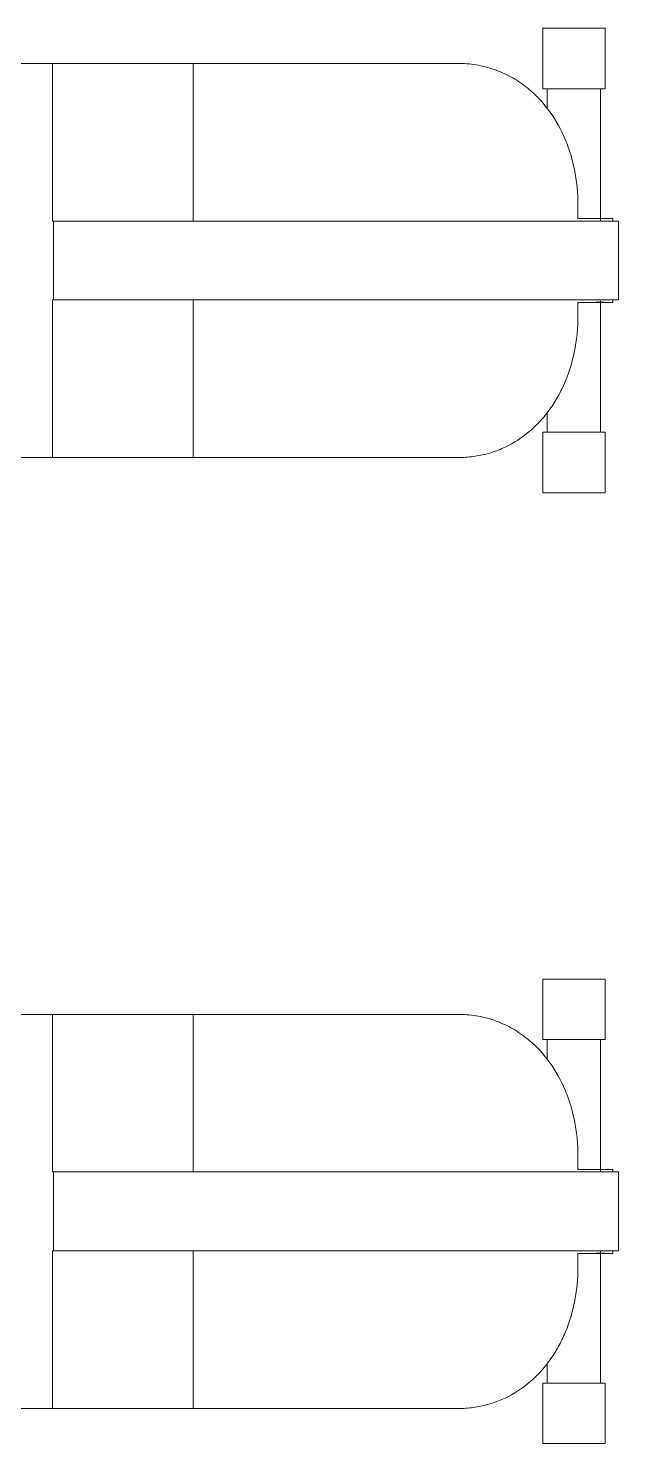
# Model space of a CAD drawing. Header units: metres. Extents: x -144 to 1000, y -717 to 29.
# Drawn here: x 830.502 to 831.309, y -567.149 to -565.214 of the extents above; entities that cross this region are included whole.
import ezdxf

# ---------------------------------------------------------------- set-up
doc = ezdxf.new("R2010")
doc.units = ezdxf.units.M
doc.layers.get('0').update_dxf_attribs({"color": 1})
doc.layers.add('Q-SPCQ', color=91, linetype='Continuous', lineweight=9)

# ---------------------------------------------------------------- blocks, each defined once
blk = doc.blocks.new('H')
at = {"layer": 'Q-SPCQ'}
for p, q in [((835.3592, -506.3704), (835.3592, -506.4531)), ((835.3592, -506.3704), (835.3601, -506.3704)), ((835.3601, -506.3704), (835.3626, -506.3704)), ((835.3626, -506.3704), (835.3666, -506.3704)), ((835.3666, -506.3704), (835.3719, -506.3704)), ((835.3719, -506.3704), (835.3784, -506.3704)), ((835.3784, -506.3704), (835.3858, -506.3704)), ((835.3858, -506.3704), (835.3938, -506.3704)), ((835.3938, -506.3704), (835.4021, -506.3704)), ((835.4021, -506.3704), (835.4104, -506.3704)), ((835.4104, -506.3704), (835.4184, -506.3704)), ((835.4184, -506.3704), (835.4258, -506.3704)), ((835.4258, -506.3704), (835.4322, -506.3704)), ((835.4322, -506.3704), (835.4374, -506.3704)), ((835.4374, -506.3704), (835.4413, -506.3704)), ((835.4413, -506.3704), (835.4437, -506.3704)), ((835.4437, -506.3704), (835.4445, -506.3704)), ((835.4445, -506.4531), (835.4445, -506.3704)), ((834.5861, -506.4186), (834.6889, -506.4186)), ((834.8815, -506.4186), (834.6889, -506.4186)), ((834.6889, -506.634), (834.6889, -506.4186)), ((835.2488, -506.4186), (834.8815, -506.4186)), ((834.8815, -506.4186), (834.8815, -506.634)), ((835.3601, -506.4531), (835.3592, -506.4531)), ((835.3626, -506.4531), (835.3601, -506.4531)), ((835.3666, -506.4531), (835.3626, -506.4531)), ((835.3653, -506.4531), (835.3653, -506.4802)), ((835.3719, -506.4531), (835.3666, -506.4531)), ((835.3784, -506.4531), (835.3719, -506.4531)), ((835.3858, -506.4531), (835.3784, -506.4531)), ((835.3938, -506.4531), (835.3858, -506.4531)), ((835.4021, -506.4531), (835.3938, -506.4531)), ((835.4104, -506.4531), (835.4021, -506.4531)), ((835.4184, -506.4531), (835.4104, -506.4531)), ((835.4258, -506.4531), (835.4184, -506.4531)), ((835.4322, -506.4531), (835.4258, -506.4531)), ((835.4374, -506.4531), (835.4322, -506.4531)), ((835.4413, -506.4531), (835.4374, -506.4531)), ((835.4382, -506.633), (835.4382, -506.4531)), ((835.4437, -506.4531), (835.4413, -506.4531)), ((835.4445, -506.4531), (835.4437, -506.4531)), ((835.4074, -506.6304), (835.4074, -506.6138)), ((834.6901, -506.634), (834.6889, -506.634)), ((834.6901, -506.634), (834.8901, -506.634)), ((834.6901, -506.7419), (834.6901, -506.634)), ((834.8901, -506.634), (835.463, -506.634)), ((835.4074, -506.6304), (835.4549, -506.6304)), ((835.4322, -506.6304), (835.4374, -506.6304)), ((835.4322, -506.6304), (835.4436, -506.6304)), ((835.4374, -506.6304), (835.4413, -506.6304)), ((835.4413, -506.6304), (835.4436, -506.6304)), ((835.4549, -506.6304), (835.4549, -506.634)), ((835.463, -506.7419), (835.463, -506.634)), ((834.6889, -506.9573), (834.6889, -506.7419)), ((834.6889, -506.7419), (834.6901, -506.7419)), ((834.8901, -506.7419), (834.6901, -506.7419)), ((834.8815, -506.9573), (834.8815, -506.7419)), ((835.463, -506.7419), (834.8901, -506.7419)), ((835.4074, -506.7455), (835.4549, -506.7455)), ((835.4074, -506.7455), (835.4074, -506.762)), ((835.4374, -506.7449), (835.4322, -506.7449)), ((835.4436, -506.7455), (835.4322, -506.7455)), ((835.4413, -506.7449), (835.4374, -506.7449)), ((835.4382, -506.9227), (835.4382, -506.7429)), ((835.4435, -506.7449), (835.4413, -506.7449)), ((835.4549, -506.7419), (835.4549, -506.7455)), ((835.3653, -506.8957), (835.3653, -506.9227)), ((835.3592, -506.9227), (835.3592, -507.0054)), ((835.3592, -506.9227), (835.3601, -506.9227)), ((835.3601, -506.9227), (835.3626, -506.9227)), ((835.3626, -506.9227), (835.3666, -506.9227)), ((835.3666, -506.9227), (835.3719, -506.9227)), ((835.3719, -506.9227), (835.3784, -506.9227)), ((835.3784, -506.9227), (835.3858, -506.9227)), ((835.3858, -506.9227), (835.3938, -506.9227)), ((835.3938, -506.9227), (835.4021, -506.9227)), ((835.4021, -506.9227), (835.4104, -506.9227)), ((835.4104, -506.9227), (835.4184, -506.9227)), ((835.4184, -506.9227), (835.4258, -506.9227)), ((835.4258, -506.9227), (835.4322, -506.9227)), ((835.4322, -506.9227), (835.4374, -506.9227)), ((835.4374, -506.9227), (835.4413, -506.9227)), ((835.4413, -506.9227), (835.4437, -506.9227)), ((835.4437, -506.9227), (835.4445, -506.9227)), ((835.4445, -507.0054), (835.4445, -506.9227)), ((834.6889, -506.9573), (834.5861, -506.9573)), ((834.6889, -506.9573), (834.8815, -506.9573)), ((834.8815, -506.9573), (835.2488, -506.9573)), ((835.3601, -507.0054), (835.3592, -507.0054)), ((835.3626, -507.0054), (835.3601, -507.0054)), ((835.3666, -507.0054), (835.3626, -507.0054)), ((835.3719, -507.0054), (835.3666, -507.0054)), ((835.3784, -507.0054), (835.3719, -507.0054)), ((835.3858, -507.0054), (835.3784, -507.0054)), ((835.3938, -507.0054), (835.3858, -507.0054)), ((835.4021, -507.0054), (835.3938, -507.0054)), ((835.4104, -507.0054), (835.4021, -507.0054)), ((835.4184, -507.0054), (835.4104, -507.0054)), ((835.4258, -507.0054), (835.4184, -507.0054)), ((835.4322, -507.0054), (835.4258, -507.0054)), ((835.4374, -507.0054), (835.4322, -507.0054)), ((835.4413, -507.0054), (835.4374, -507.0054)), ((835.4437, -507.0054), (835.4413, -507.0054)), ((835.4445, -507.0054), (835.4437, -507.0054)), ((835.3592, -507.6704), (835.3592, -507.7531)), ((835.3592, -507.6704), (835.3601, -507.6704)), ((835.3601, -507.6704), (835.3626, -507.6704)), ((835.3626, -507.6704), (835.3666, -507.6704)), ((835.3666, -507.6704), (835.3719, -507.6704)), ((835.3719, -507.6704), (835.3784, -507.6704)), ((835.3784, -507.6704), (835.3858, -507.6704)), ((835.3858, -507.6704), (835.3938, -507.6704)), ((835.3938, -507.6704), (835.4021, -507.6704)), ((835.4021, -507.6704), (835.4104, -507.6704)), ((835.4104, -507.6704), (835.4184, -507.6704)), ((835.4184, -507.6704), (835.4258, -507.6704)), ((835.4258, -507.6704), (835.4322, -507.6704)), ((835.4322, -507.6704), (835.4374, -507.6704)), ((835.4374, -507.6704), (835.4413, -507.6704)), ((835.4413, -507.6704), (835.4437, -507.6704)), ((835.4437, -507.6704), (835.4445, -507.6704)), ((835.4445, -507.7531), (835.4445, -507.6704)), ((834.5861, -507.7186), (834.6889, -507.7186)), ((834.8815, -507.7186), (834.6889, -507.7186)), ((834.6889, -507.934), (834.6889, -507.7186)), ((835.2488, -507.7186), (834.8815, -507.7186)), ((834.8815, -507.7186), (834.8815, -507.934)), ((835.3601, -507.7531), (835.3592, -507.7531)), ((835.3626, -507.7531), (835.3601, -507.7531)), ((835.3666, -507.7531), (835.3626, -507.7531)), ((835.3653, -507.7531), (835.3653, -507.7802)), ((835.3719, -507.7531), (835.3666, -507.7531)), ((835.3784, -507.7531), (835.3719, -507.7531)), ((835.3858, -507.7531), (835.3784, -507.7531)), ((835.3938, -507.7531), (835.3858, -507.7531)), ((835.4021, -507.7531), (835.3938, -507.7531)), ((835.4104, -507.7531), (835.4021, -507.7531)), ((835.4184, -507.7531), (835.4104, -507.7531)), ((835.4258, -507.7531), (835.4184, -507.7531)), ((835.4322, -507.7531), (835.4258, -507.7531)), ((835.4374, -507.7531), (835.4322, -507.7531)), ((835.4413, -507.7531), (835.4374, -507.7531)), ((835.4382, -507.933), (835.4382, -507.7531)), ((835.4437, -507.7531), (835.4413, -507.7531)), ((835.4445, -507.7531), (835.4437, -507.7531)), ((835.4074, -507.9304), (835.4074, -507.9138)), ((834.6901, -507.934), (834.6889, -507.934)), ((834.6901, -507.934), (834.8901, -507.934)), ((834.6901, -508.0419), (834.6901, -507.934)), ((834.8901, -507.934), (835.463, -507.934)), ((835.4074, -507.9304), (835.4549, -507.9304)), ((835.4322, -507.9304), (835.4374, -507.9304)), ((835.4322, -507.9304), (835.4436, -507.9304)), ((835.4374, -507.9304), (835.4413, -507.9304)), ((835.4413, -507.9304), (835.4436, -507.9304)), ((835.4549, -507.9304), (835.4549, -507.934)), ((835.463, -508.0419), (835.463, -507.934)), ((834.6889, -508.2573), (834.6889, -508.0419)), ((834.6889, -508.0419), (834.6901, -508.0419)), ((834.8901, -508.0419), (834.6901, -508.0419)), ((834.8815, -508.2573), (834.8815, -508.0419)), ((835.463, -508.0419), (834.8901, -508.0419)), ((835.4074, -508.0455), (835.4549, -508.0455)), ((835.4074, -508.0455), (835.4074, -508.062)), ((835.4374, -508.0449), (835.4322, -508.0449)), ((835.4436, -508.0455), (835.4322, -508.0455)), ((835.4413, -508.0449), (835.4374, -508.0449)), ((835.4382, -508.2227), (835.4382, -508.0429)), ((835.4435, -508.0449), (835.4413, -508.0449)), ((835.4549, -508.0419), (835.4549, -508.0455)), ((835.3653, -508.1957), (835.3653, -508.2227)), ((835.3592, -508.2227), (835.3592, -508.3054)), ((835.3592, -508.2227), (835.3601, -508.2227)), ((835.3601, -508.2227), (835.3626, -508.2227)), ((835.3626, -508.2227), (835.3666, -508.2227)), ((835.3666, -508.2227), (835.3719, -508.2227)), ((835.3719, -508.2227), (835.3784, -508.2227)), ((835.3784, -508.2227), (835.3858, -508.2227)), ((835.3858, -508.2227), (835.3938, -508.2227)), ((835.3938, -508.2227), (835.4021, -508.2227)), ((835.4021, -508.2227), (835.4104, -508.2227)), ((835.4104, -508.2227), (835.4184, -508.2227)), ((835.4184, -508.2227), (835.4258, -508.2227)), ((835.4258, -508.2227), (835.4322, -508.2227)), ((835.4322, -508.2227), (835.4374, -508.2227)), ((835.4374, -508.2227), (835.4413, -508.2227)), ((835.4413, -508.2227), (835.4437, -508.2227)), ((835.4437, -508.2227), (835.4445, -508.2227)), ((835.4445, -508.3054), (835.4445, -508.2227)), ((834.6889, -508.2573), (834.5861, -508.2573)), ((834.6889, -508.2573), (834.8815, -508.2573)), ((834.8815, -508.2573), (835.2488, -508.2573)), ((835.3601, -508.3054), (835.3592, -508.3054)), ((835.3626, -508.3054), (835.3601, -508.3054)), ((835.3666, -508.3054), (835.3626, -508.3054)), ((835.3719, -508.3054), (835.3666, -508.3054)), ((835.3784, -508.3054), (835.3719, -508.3054)), ((835.3858, -508.3054), (835.3784, -508.3054)), ((835.3938, -508.3054), (835.3858, -508.3054)), ((835.4021, -508.3054), (835.3938, -508.3054)), ((835.4104, -508.3054), (835.4021, -508.3054)), ((835.4184, -508.3054), (835.4104, -508.3054)), ((835.4258, -508.3054), (835.4184, -508.3054)), ((835.4322, -508.3054), (835.4258, -508.3054)), ((835.4374, -508.3054), (835.4322, -508.3054)), ((835.4413, -508.3054), (835.4374, -508.3054)), ((835.4437, -508.3054), (835.4413, -508.3054)), ((835.4445, -508.3054), (835.4437, -508.3054))]:
    blk.add_line(p, q, dxfattribs=at)
for points, knots in [([(835.4074, -506.6138), (835.4075, -506.6057), (835.4068, -506.5897), (835.4034, -506.566), (835.3979, -506.5434), (835.3877, -506.5149), (835.3701, -506.4834), (835.3458, -506.4569), (835.3213, -506.4393), (835.2989, -506.4282), (835.2746, -506.421), (835.2575, -506.4189), (835.2488, -506.4186)], [0, 0, 0, 0, 0.076923, 0.153846, 0.230769, 0.307692, 0.461538, 0.615385, 0.711538, 0.807692, 0.903846, 1, 1, 1, 1]), ([(835.4074, -506.762), (835.4075, -506.7701), (835.4068, -506.7862), (835.4034, -506.8098), (835.3979, -506.8325), (835.3902, -506.8538), (835.3806, -506.8736), (835.3692, -506.8915), (835.3562, -506.9076), (835.3367, -506.9264), (835.3142, -506.941), (835.2893, -506.9508), (835.2695, -506.9556), (835.2557, -506.957), (835.2488, -506.9573)], [0, 0, 0, 0, 0.076923, 0.153846, 0.230769, 0.307692, 0.384615, 0.461538, 0.538462, 0.615385, 0.769231, 0.846154, 0.923077, 1, 1, 1, 1]), ([(835.4074, -507.9138), (835.4075, -507.9057), (835.4068, -507.8897), (835.4034, -507.866), (835.3979, -507.8434), (835.3877, -507.8149), (835.3701, -507.7834), (835.3458, -507.7569), (835.3213, -507.7393), (835.2989, -507.7282), (835.2746, -507.721), (835.2575, -507.7189), (835.2488, -507.7186)], [0, 0, 0, 0, 0.076923, 0.153846, 0.230769, 0.307692, 0.461538, 0.615385, 0.711538, 0.807692, 0.903846, 1, 1, 1, 1]), ([(835.4074, -508.062), (835.4075, -508.0701), (835.4068, -508.0862), (835.4034, -508.1098), (835.3979, -508.1325), (835.3902, -508.1538), (835.3806, -508.1736), (835.3692, -508.1915), (835.3562, -508.2076), (835.3367, -508.2264), (835.3142, -508.241), (835.2893, -508.2508), (835.2695, -508.2556), (835.2557, -508.257), (835.2488, -508.2573)], [0, 0, 0, 0, 0.076923, 0.153846, 0.230769, 0.307692, 0.384615, 0.461538, 0.538462, 0.615385, 0.769231, 0.846154, 0.923077, 1, 1, 1, 1])]:
    blk.add_open_spline(points, degree=3, knots=knots, dxfattribs=at)

msp = doc.modelspace()

# ---------------------------------------------------------------- block references
at = {"color": 3}
msp.add_blockref('H', (-4.1539, -58.8435), dxfattribs=at)

doc.saveas('drawing.dxf')
